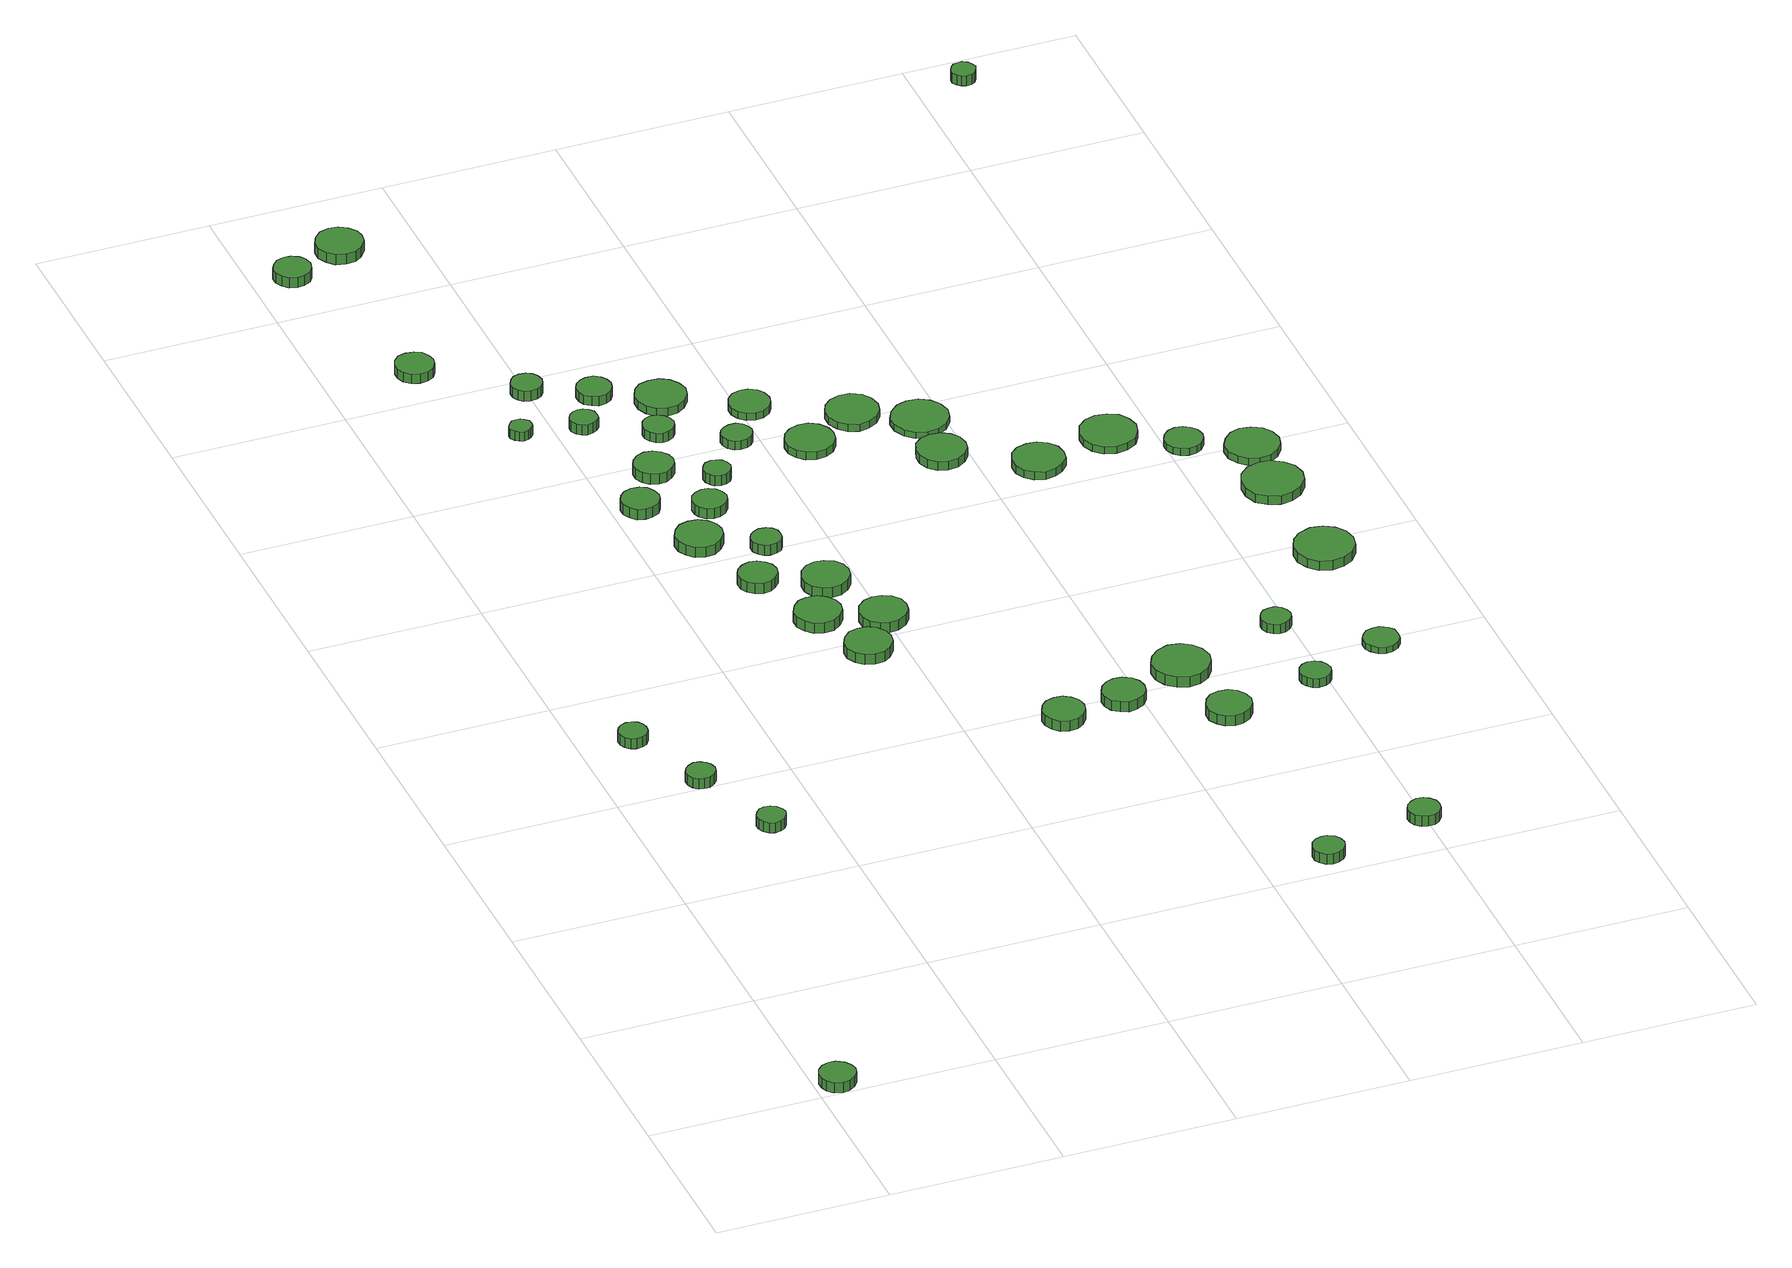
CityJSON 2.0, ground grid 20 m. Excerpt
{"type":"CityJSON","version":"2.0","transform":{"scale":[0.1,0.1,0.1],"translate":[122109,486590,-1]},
"CityObjects":{
"tree1":{"type":"SolitaryVegetationObject","attributes":{"function":"something"},"geometry":[{"type":"MultiSurface","lod":"1","boundaries":[[[0,1,2,3,4,5,6,7,8,9,10,11,12,13,14]],[[15,16,17,18,19,20,21,22,23,24,25,26,27,28,29]],[[0,29,28,1]],[[1,28,27,2]],[[2,27,26,3]],[[3,26,25,4]],[[4,25,24,5]],[[5,24,23,6]],[[6,23,22,7]],[[7,22,21,8]],[[8,21,20,9]],[[9,20,19,10]],[[10,19,18,11]],[[11,18,17,12]],[[12,17,16,13]],[[13,16,15,14]],[[14,15,29,0]]]}]},
"tree2":{"type":"SolitaryVegetationObject","attributes":{"function":"something"},"geometry":[{"type":"MultiSurface","lod":"1","boundaries":[[[30,31,32,33,34,35,36,37,38,39,40,41,42,43,44]],[[45,46,47,48,49,50,51,52,53,54,55,56,57,58,59]],[[30,59,58,31]],[[31,58,57,32]],[[32,57,56,33]],[[33,56,55,34]],[[34,55,54,35]],[[35,54,53,36]],[[36,53,52,37]],[[37,52,51,38]],[[38,51,50,39]],[[39,50,49,40]],[[40,49,48,41]],[[41,48,47,42]],[[42,47,46,43]],[[43,46,45,44]],[[44,45,59,30]]]}]},
"tree3":{"type":"SolitaryVegetationObject","attributes":{"function":"something"},"geometry":[{"type":"MultiSurface","lod":"1","boundaries":[[[60,61,62,63,64,65,66,67,68,69,70,71,72,73,74]],[[75,76,77,78,79,80,81,82,83,84,85,86,87,88,89]],[[60,89,88,61]],[[61,88,87,62]],[[62,87,86,63]],[[63,86,85,64]],[[64,85,84,65]],[[65,84,83,66]],[[66,83,82,67]],[[67,82,81,68]],[[68,81,80,69]],[[69,80,79,70]],[[70,79,78,71]],[[71,78,77,72]],[[72,77,76,73]],[[73,76,75,74]],[[74,75,89,60]]]}]},
"tree4":{"type":"SolitaryVegetationObject","attributes":{"function":"something"},"geometry":[{"type":"MultiSurface","lod":"1","boundaries":[[[90,91,92,93,94,95,96,97,98,99,100,101,102,103,104]],[[105,106,107,108,109,110,111,112,113,114,115,116,117,118,119]],[[90,119,118,91]],[[91,118,117,92]],[[92,117,116,93]],[[93,116,115,94]],[[94,115,114,95]],[[95,114,113,96]],[[96,113,112,97]],[[97,112,111,98]],[[98,111,110,99]],[[99,110,109,100]],[[100,109,108,101]],[[101,108,107,102]],[[102,107,106,103]],[[103,106,105,104]],[[104,105,119,90]]]}]},
"tree5":{"type":"SolitaryVegetationObject","attributes":{"function":"something"},"geometry":[{"type":"MultiSurface","lod":"1","boundaries":[[[120,121,122,123,124,125,126,127,128,129,130,131,132,133,134]],[[135,136,137,138,139,140,141,142,143,144,145,146,147,148,149]],[[120,149,148,121]],[[121,148,147,122]],[[122,147,146,123]],[[123,146,145,124]],[[124,145,144,125]],[[125,144,143,126]],[[126,143,142,127]],[[127,142,141,128]],[[128,141,140,129]],[[129,140,139,130]],[[130,139,138,131]],[[131,138,137,132]],[[132,137,136,133]],[[133,136,135,134]],[[134,135,149,120]]]}]},
"tree6":{"type":"SolitaryVegetationObject","attributes":{"function":"something"},"geometry":[{"type":"MultiSurface","lod":"1","boundaries":[[[150,151,152,153,154,155,156,157,158,159,160,161,162,163,164]],[[165,166,167,168,169,170,171,172,173,174,175,176,177,178,179]],[[150,179,178,151]],[[151,178,177,152]],[[152,177,176,153]],[[153,176,175,154]],[[154,175,174,155]],[[155,174,173,156]],[[156,173,172,157]],[[157,172,171,158]],[[158,171,170,159]],[[159,170,169,160]],[[160,169,168,161]],[[161,168,167,162]],[[162,167,166,163]],[[163,166,165,164]],[[164,165,179,150]]]}]},
"tree7":{"type":"SolitaryVegetationObject","attributes":{"function":"something"},"geometry":[{"type":"MultiSurface","lod":"1","boundaries":[[[180,181,182,183,184,185,186,187,188,189,190,191,192,193,194]],[[195,196,197,198,199,200,201,202,203,204,205,206,207,208,209]],[[180,209,208,181]],[[181,208,207,182]],[[182,207,206,183]],[[183,206,205,184]],[[184,205,204,185]],[[185,204,203,186]],[[186,203,202,187]],[[187,202,201,188]],[[188,201,200,189]],[[189,200,199,190]],[[190,199,198,191]],[[191,198,197,192]],[[192,197,196,193]],[[193,196,195,194]],[[194,195,209,180]]]}]},
"tree8":{"type":"SolitaryVegetationObject","attributes":{"function":"something"},"geometry":[{"type":"MultiSurface","lod":"1","boundaries":[[[210,211,212,213,214,215,216,217,218,219,220,221,222,223,224]],[[225,226,227,228,229,230,231,232,233,234,235,236,237,238,239]],[[210,239,238,211]],[[211,238,237,212]],[[212,237,236,213]],[[213,236,235,214]],[[214,235,234,215]],[[215,234,233,216]],[[216,233,232,217]],[[217,232,231,218]],[[218,231,230,219]],[[219,230,229,220]],[[220,229,228,221]],[[221,228,227,222]],[[222,227,226,223]],[[223,226,225,224]],[[224,225,239,210]]]}]},
"tree9":{"type":"SolitaryVegetationObject","attributes":{"function":"something"},"geometry":[{"type":"MultiSurface","lod":"1","boundaries":[[[240,241,242,243,244,245,246,247,248,249,250,251,252,253,254]],[[255,256,257,258,259,260,261,262,263,264,265,266,267,268,269]],[[240,269,268,241]],[[241,268,267,242]],[[242,267,266,243]],[[243,266,265,244]],[[244,265,264,245]],[[245,264,263,246]],[[246,263,262,247]],[[247,262,261,248]],[[248,261,260,249]],[[249,260,259,250]],[[250,259,258,251]],[[251,258,257,252]],[[252,257,256,253]],[[253,256,255,254]],[[254,255,269,240]]]}]},
"tree10":{"type":"SolitaryVegetationObject","attributes":{"function":"something"},"geometry":[{"type":"MultiSurface","lod":"1","boundaries":[[[270,271,272,273,274,275,276,277,278,279,280,281,282,283,284]],[[285,286,287,288,289,290,291,292,293,294,295,296,297,298,299]],[[270,299,298,271]],[[271,298,297,272]],[[272,297,296,273]],[[273,296,295,274]],[[274,295,294,275]],[[275,294,293,276]],[[276,293,292,277]],[[277,292,291,278]],[[278,291,290,279]],[[279,290,289,280]],[[280,289,288,281]],[[281,288,287,282]],[[282,287,286,283]],[[283,286,285,284]],[[284,285,299,270]]]}]},
"tree11":{"type":"SolitaryVegetationObject","attributes":{"function":"something"},"geometry":[{"type":"MultiSurface","lod":"1","boundaries":[[[300,301,302,303,304,305,306,307,308,309,310,311,312,313,314]],[[315,316,317,318,319,320,321,322,323,324,325,326,327,328,329]],[[300,329,328,301]],[[301,328,327,302]],[[302,327,326,303]],[[303,326,325,304]],[[304,325,324,305]],[[305,324,323,306]],[[306,323,322,307]],[[307,322,321,308]],[[308,321,320,309]],[[309,320,319,310]],[[310,319,318,311]],[[311,318,317,312]],[[312,317,316,313]],[[313,316,315,314]],[[314,315,329,300]]]}]},
"tree12":{"type":"SolitaryVegetationObject","attributes":{"function":"something"},"geometry":[{"type":"MultiSurface","lod":"1","boundaries":[[[330,331,332,333,334,335,336,337,338,339,340,341,342,343,344]],[[345,346,347,348,349,350,351,352,353,354,355,356,357,358,359]],[[330,359,358,331]],[[331,358,357,332]],[[332,357,356,333]],[[333,356,355,334]],[[334,355,354,335]],[[335,354,353,336]],[[336,353,352,337]],[[337,352,351,338]],[[338,351,350,339]],[[339,350,349,340]],[[340,349,348,341]],[[341,348,347,342]],[[342,347,346,343]],[[343,346,345,344]],[[344,345,359,330]]]}]},
"tree13":{"type":"SolitaryVegetationObject","attributes":{"function":"something"},"geometry":[{"type":"MultiSurface","lod":"1","boundaries":[[[360,361,362,363,364,365,366,367,368,369,370,371,372,373,374]],[[375,376,377,378,379,380,381,382,383,384,385,386,387,388,389]],[[360,389,388,361]],[[361,388,387,362]],[[362,387,386,363]],[[363,386,385,364]],[[364,385,384,365]],[[365,384,383,366]],[[366,383,382,367]],[[367,382,381,368]],[[368,381,380,369]],[[369,380,379,370]],[[370,379,378,371]],[[371,378,377,372]],[[372,377,376,373]],[[373,376,375,374]],[[374,375,389,360]]]}]},
"tree14":{"type":"SolitaryVegetationObject","attributes":{"function":"something"},"geometry":[{"type":"MultiSurface","lod":"1","boundaries":[[[390,391,392,393,394,395,396,397,398,399,400,401,402,403,404]],[[405,406,407,408,409,410,411,412,413,414,415,416,417,418,419]],[[390,419,418,391]],[[391,418,417,392]],[[392,417,416,393]],[[393,416,415,394]],[[394,415,414,395]],[[395,414,413,396]],[[396,413,412,397]],[[397,412,411,398]],[[398,411,410,399]],[[399,410,409,400]],[[400,409,408,401]],[[401,408,407,402]],[[402,407,406,403]],[[403,406,405,404]],[[404,405,419,390]]]}]},
"tree15":{"type":"SolitaryVegetationObject","attributes":{"function":"something"},"geometry":[{"type":"MultiSurface","lod":"1","boundaries":[[[420,421,422,423,424,425,426,427,428,429,430,431,432,433,434]],[[435,436,437,438,439,440,441,442,443,444,445,446,447,448,449]],[[420,449,448,421]],[[421,448,447,422]],[[422,447,446,423]],[[423,446,445,424]],[[424,445,444,425]],[[425,444,443,426]],[[426,443,442,427]],[[427,442,441,428]],[[428,441,440,429]],[[429,440,439,430]],[[430,439,438,431]],[[431,438,437,432]],[[432,437,436,433]],[[433,436,435,434]],[[434,435,449,420]]]}]},
"tree16":{"type":"SolitaryVegetationObject","attributes":{"function":"something"},"geometry":[{"type":"MultiSurface","lod":"1","boundaries":[[[450,451,452,453,454,455,456,457,458,459,460,461,462,463,464]],[[465,466,467,468,469,470,471,472,473,474,475,476,477,478,479]],[[450,479,478,451]],[[451,478,477,452]],[[452,477,476,453]],[[453,476,475,454]],[[454,475,474,455]],[[455,474,473,456]],[[456,473,472,457]],[[457,472,471,458]],[[458,471,470,459]],[[459,470,469,460]],[[460,469,468,461]],[[461,468,467,462]],[[462,467,466,463]],[[463,466,465,464]],[[464,465,479,450]]]}]},
"tree17":{"type":"SolitaryVegetationObject","attributes":{"function":"something"},"geometry":[{"type":"MultiSurface","lod":"1","boundaries":[[[480,481,482,483,484,485,486,487,488,489,490,491,492,493,494]],[[495,496,497,498,499,500,501,502,503,504,505,506,507,508,509]],[[480,509,508,481]],[[481,508,507,482]],[[482,507,506,483]],[[483,506,505,484]],[[484,505,504,485]],[[485,504,503,486]],[[486,503,502,487]],[[487,502,501,488]],[[488,501,500,489]],[[489,500,499,490]],[[490,499,498,491]],[[491,498,497,492]],[[492,497,496,493]],[[493,496,495,494]],[[494,495,509,480]]]}]},
"tree18":{"type":"SolitaryVegetationObject","attributes":{"function":"something"},"geometry":[{"type":"MultiSurface","lod":"1","boundaries":[[[510,511,512,513,514,515,516,517,518,519,520,521,522,523,524]],[[525,526,527,528,529,530,531,532,533,534,535,536,537,538,539]],[[510,539,538,511]],[[511,538,537,512]],[[512,537,536,513]],[[513,536,535,514]],[[514,535,534,515]],[[515,534,533,516]],[[516,533,532,517]],[[517,532,531,518]],[[518,531,530,519]],[[519,530,529,520]],[[520,529,528,521]],[[521,528,527,522]],[[522,527,526,523]],[[523,526,525,524]],[[524,525,539,510]]]}]},
"tree19":{"type":"SolitaryVegetationObject","attributes":{"function":"something"},"geometry":[{"type":"MultiSurface","lod":"1","boundaries":[[[540,541,542,543,544,545,546,547,548,549,550,551,552,553,554]],[[555,556,557,558,559,560,561,562,563,564,565,566,567,568,569]],[[540,569,568,541]],[[541,568,567,542]],[[542,567,566,543]],[[543,566,565,544]],[[544,565,564,545]],[[545,564,563,546]],[[546,563,562,547]],[[547,562,561,548]],[[548,561,560,549]],[[549,560,559,550]],[[550,559,558,551]],[[551,558,557,552]],[[552,557,556,553]],[[553,556,555,554]],[[554,555,569,540]]]}]},
"tree20":{"type":"SolitaryVegetationObject","attributes":{"function":"something"},"geometry":[{"type":"MultiSurface","lod":"1","boundaries":[[[570,571,572,573,574,575,576,577,578,579,580,581,582,583,584]],[[585,586,587,588,589,590,591,592,593,594,595,596,597,598,599]],[[570,599,598,571]],[[571,598,597,572]],[[572,597,596,573]],[[573,596,595,574]],[[574,595,594,575]],[[575,594,593,576]],[[576,593,592,577]],[[577,592,591,578]],[[578,591,590,579]],[[579,590,589,580]],[[580,589,588,581]],[[581,588,587,582]],[[582,587,586,583]],[[583,586,585,584]],[[584,585,599,570]]]}]},
"tree21":{"type":"SolitaryVegetationObject","attributes":{"function":"something"},"geometry":[{"type":"MultiSurface","lod":"1","boundaries":[[[600,601,602,603,604,605,606,607,608,609,610,611,612,613,614]],[[615,616,617,618,619,620,621,622,623,624,625,626,627,628,629]],[[600,629,628,601]],[[601,628,627,602]],[[602,627,626,603]],[[603,626,625,604]],[[604,625,624,605]],[[605,624,623,606]],[[606,623,622,607]],[[607,622,621,608]],[[608,621,620,609]],[[609,620,619,610]],[[610,619,618,611]],[[611,618,617,612]],[[612,617,616,613]],[[613,616,615,614]],[[614,615,629,600]]]}]},
"tree22":{"type":"SolitaryVegetationObject","attributes":{"function":"something"},"geometry":[{"type":"MultiSurface","lod":"1","boundaries":[[[630,631,632,633,634,635,636,637,638,639,640,641,642,643,644]],[[645,646,647,648,649,650,651,652,653,654,655,656,657,658,659]],[[630,659,658,631]],[[631,658,657,632]],[[632,657,656,633]],[[633,656,655,634]],[[634,655,654,635]],[[635,654,653,636]],[[636,653,652,637]],[[637,652,651,638]],[[638,651,650,639]],[[639,650,649,640]],[[640,649,648,641]],[[641,648,647,642]],[[642,647,646,643]],[[643,646,645,644]],[[644,645,659,630]]]}]},
"tree23":{"type":"SolitaryVegetationObject","attributes":{"function":"something"},"geometry":[{"type":"MultiSurface","lod":"1","boundaries":[[[660,661,662,663,664,665,666,667,668,669,670,671,672,673,674]],[[675,676,677,678,679,680,681,682,683,684,685,686,687,688,689]],[[660,689,688,661]],[[661,688,687,662]],[[662,687,686,663]],[[663,686,685,664]],[[664,685,684,665]],[[665,684,683,666]],[[666,683,682,667]],[[667,682,681,668]],[[668,681,680,669]],[[669,680,679,670]],[[670,679,678,671]],[[671,678,677,672]],[[672,677,676,673]],[[673,676,675,674]],[[674,675,689,660]]]}]},
"tree24":{"type":"SolitaryVegetationObject","attributes":{"function":"something"},"geometry":[{"type":"MultiSurface","lod":"1","boundaries":[[[690,691,692,693,694,695,696,697,698,699,700,701,702,703,704]],[[705,706,707,708,709,710,711,712,713,714,715,716,717,718,719]],[[690,719,718,691]],[[691,718,717,692]],[[692,717,716,693]],[[693,716,715,694]],[[694,715,714,695]],[[695,714,713,696]],[[696,713,712,697]],[[697,712,711,698]],[[698,711,710,699]],[[699,710,709,700]],[[700,709,708,701]],[[701,708,707,702]],[[702,707,706,703]],[[703,706,705,704]],[[704,705,719,690]]]}]},
"tree25":{"type":"SolitaryVegetationObject","attributes":{"function":"something"},"geometry":[{"type":"MultiSurface","lod":"1","boundaries":[[[720,721,722,723,724,725,726,727,728,729,730,731,732,733,734]],[[735,736,737,738,739,740,741,742,743,744,745,746,747,748,749]],[[720,749,748,721]],[[721,748,747,722]],[[722,747,746,723]],[[723,746,745,724]],[[724,745,744,725]],[[725,744,743,726]],[[726,743,742,727]],[[727,742,741,728]],[[728,741,740,729]],[[729,740,739,730]],[[730,739,738,731]],[[731,738,737,732]],[[732,737,736,733]],[[733,736,735,734]],[[734,735,749,720]]]}]},
"tree26":{"type":"SolitaryVegetationObject","attributes":{"function":"something"},"geometry":[{"type":"MultiSurface","lod":"1","boundaries":[[[750,751,752,753,754,755,756,757,758,759,760,761,762,763,764]],[[765,766,767,768,769,770,771,772,773,774,775,776,777,778,779]],[[750,779,778,751]],[[751,778,777,752]],[[752,777,776,753]],[[753,776,775,754]],[[754,775,774,755]],[[755,774,773,756]],[[756,773,772,757]],[[757,772,771,758]],[[758,771,770,759]],[[759,770,769,760]],[[760,769,768,761]],[[761,768,767,762]],[[762,767,766,763]],[[763,766,765,764]],[[764,765,779,750]]]}]},
"tree27":{"type":"SolitaryVegetationObject","attributes":{"function":"something"},"geometry":[{"type":"MultiSurface","lod":"1","boundaries":[[[780,781,782,783,784,785,786,787,788,789,790,791,792,793,794]],[[795,796,797,798,799,800,801,802,803,804,805,806,807,808,809]],[[780,809,808,781]],[[781,808,807,782]],[[782,807,806,783]],[[783,806,805,784]],[[784,805,804,785]],[[785,804,803,786]],[[786,803,802,787]],[[787,802,801,788]],[[788,801,800,789]],[[789,800,799,790]],[[790,799,798,791]],[[791,798,797,792]],[[792,797,796,793]],[[793,796,795,794]],[[794,795,809,780]]]}]},
"tree28":{"type":"SolitaryVegetationObject","attributes":{"function":"something"},"geometry":[{"type":"MultiSurface","lod":"1","boundaries":[[[810,811,812,813,814,815,816,817,818,819,820,821,822,823,824]],[[825,826,827,828,829,830,831,832,833,834,835,836,837,838,839]],[[810,839,838,811]],[[811,838,837,812]],[[812,837,836,813]],[[813,836,835,814]],[[814,835,834,815]],[[815,834,833,816]],[[816,833,832,817]],[[817,832,831,818]],[[818,831,830,819]],[[819,830,829,820]],[[820,829,828,821]],[[821,828,827,822]],[[822,827,826,823]],[[823,826,825,824]],[[824,825,839,810]]]}]},
"tree29":{"type":"SolitaryVegetationObject","attributes":{"function":"something"},"geometry":[{"type":"MultiSurface","lod":"1","boundaries":[[[840,841,842,843,844,845,846,847,848,849,850,851,852,853,854]],[[855,856,857,858,859,860,861,862,863,864,865,866,867,868,869]],[[840,869,868,841]],[[841,868,867,842]],[[842,867,866,843]],[[843,866,865,844]],[[844,865,864,845]],[[845,864,863,846]],[[846,863,862,847]],[[847,862,861,848]],[[848,861,860,849]],[[849,860,859,850]],[[850,859,858,851]],[[851,858,857,852]],[[852,857,856,853]],[[853,856,855,854]],[[854,855,869,840]]]}]},
"tree30":{"type":"SolitaryVegetationObject","attributes":{"function":"something"},"geometry":[{"type":"MultiSurface","lod":"1","boundaries":[[[870,871,872,873,874,875,876,877,878,879,880,881,882,883,884]],[[885,886,887,888,889,890,891,892,893,894,895,896,897,898,899]],[[870,899,898,871]],[[871,898,897,872]],[[872,897,896,873]],[[873,896,895,874]],[[874,895,894,875]],[[875,894,893,876]],[[876,893,892,877]],[[877,892,891,878]],[[878,891,890,879]],[[879,890,889,880]],[[880,889,888,881]],[[881,888,887,882]],[[882,887,886,883]],[[883,886,885,884]],[[884,885,899,870]]]}]},
"tree31":{"type":"SolitaryVegetationObject","attributes":{"function":"something"},"geometry":[{"type":"MultiSurface","lod":"1","boundaries":[[[900,901,902,903,904,905,906,907,908,909,910,911,912,913,914]],[[915,916,917,918,919,920,921,922,923,924,925,926,927,928,929]],[[900,929,928,901]],[[901,928,927,902]],[[902,927,926,903]],[[903,926,925,904]],[[904,925,924,905]],[[905,924,923,906]],[[906,923,922,907]],[[907,922,921,908]],[[908,921,920,909]],[[909,920,919,910]],[[910,919,918,911]],[[911,918,917,912]],[[912,917,916,913]],[[913,916,915,914]],[[914,915,929,900]]]}]},
"tree32":{"type":"SolitaryVegetationObject","attributes":{"function":"something"},"geometry":[{"type":"MultiSurface","lod":"1","boundaries":[[[930,931,932,933,934,935,936,937,938,939,940,941,942,943,944]],[[945,946,947,948,949,950,951,952,953,954,955,956,957,958,959]],[[930,959,958,931]],[[931,958,957,932]],[[932,957,956,933]],[[933,956,955,934]],[[934,955,954,935]],[[935,954,953,936]],[[936,953,952,937]],[[937,952,951,938]],[[938,951,950,939]],[[939,950,949,940]],[[940,949,948,941]],[[941,948,947,942]],[[942,947,946,943]],[[943,946,945,944]],[[944,945,959,930]]]}]},
"tree33":{"type":"SolitaryVegetationObject","attributes":{"function":"something"},"geometry":[{"type":"MultiSurface","lod":"1","boundaries":[[[960,961,962,963,964,965,966,967,968,969,970,971,972,973,974]],[[975,976,977,978,979,980,981,982,983,984,985,986,987,988,989]],[[960,989,988,961]],[[961,988,987,962]],[[962,987,986,963]],[[963,986,985,964]],[[964,985,984,965]],[[965,984,983,966]],[[966,983,982,967]],[[967,982,981,968]],[[968,981,980,969]],[[969,980,979,970]],[[970,979,978,971]],[[971,978,977,972]],[[972,977,976,973]],[[973,976,975,974]],[[974,975,989,960]]]}]},
"tree34":{"type":"SolitaryVegetationObject","attributes":{"function":"something"},"geometry":[{"type":"MultiSurface","lod":"1","boundaries":[[[990,991,992,993,994,995,996,997,998,999,1000,1001,1002,1003,1004]],[[1005,1006,1007,1008,1009,1010,1011,1012,1013,1014,1015,1016,1017,1018,1019]],[[990,1019,1018,991]],[[991,1018,1017,992]],[[992,1017,1016,993]],[[993,1016,1015,994]],[[994,1015,1014,995]],[[995,1014,1013,996]],[[996,1013,1012,997]],[[997,1012,1011,998]],[[998,1011,1010,999]],[[999,1010,1009,1000]],[[1000,1009,1008,1001]],[[1001,1008,1007,1002]],[[1002,1007,1006,1003]],[[1003,1006,1005,1004]],[[1004,1005,1019,990]]]}]},
"tree35":{"type":"SolitaryVegetationObject","attributes":{"function":"something"},"geometry":[{"type":"MultiSurface","lod":"1","boundaries":[[[1020,1021,1022,1023,1024,1025,1026,1027,1028,1029,1030,1031,1032,1033,1034]],[[1035,1036,1037,1038,1039,1040,1041,1042,1043,1044,1045,1046,1047,1048,1049]],[[1020,1049,1048,1021]],[[1021,1048,1047,1022]],[[1022,1047,1046,1023]],[[1023,1046,1045,1024]],[[1024,1045,1044,1025]],[[1025,1044,1043,1026]],[[1026,1043,1042,1027]],[[1027,1042,1041,1028]],[[1028,1041,1040,1029]],[[1029,1040,1039,1030]],[[1030,1039,1038,1031]],[[1031,1038,1037,1032]],[[1032,1037,1036,1033]],[[1033,1036,1035,1034]],[[1034,1035,1049,1020]]]}]},
"tree36":{"type":"SolitaryVegetationObject","attributes":{"function":"something"},"geometry":[{"type":"MultiSurface","lod":"1","boundaries":[[[1050,1051,1052,1053,1054,1055,1056,1057,1058,1059,1060,1061,1062,1063,1064]],[[1065,1066,1067,1068,1069,1070,1071,1072,1073,1074,1075,1076,1077,1078,1079]],[[1050,1079,1078,1051]],[[1051,1078,1077,1052]],[[1052,1077,1076,1053]],[[1053,1076,1075,1054]],[[1054,1075,1074,1055]],[[1055,1074,1073,1056]],[[1056,1073,1072,1057]],[[1057,1072,1071,1058]],[[1058,1071,1070,1059]],[[1059,1070,1069,1060]],[[1060,1069,1068,1061]],[[1061,1068,1067,1062]],[[1062,1067,1066,1063]],[[1063,1066,1065,1064]],[[1064,1065,1079,1050]]]}]},
"tree37":{"type":"SolitaryVegetationObject","attributes":{"function":"something"},"geometry":[{"type":"MultiSurface","lod":"1","boundaries":[[[1080,1081,1082,1083,1084,1085,1086,1087,1088,1089,1090,1091,1092,1093,1094]],[[1095,1096,1097,1098,1099,1100,1101,1102,1103,1104,1105,1106,1107,1108,1109]],[[1080,1109,1108,1081]],[[1081,1108,1107,1082]],[[1082,1107,1106,1083]],[[1083,1106,1105,1084]],[[1084,1105,1104,1085]],[[1085,1104,1103,1086]],[[1086,1103,1102,1087]],[[1087,1102,1101,1088]],[[1088,1101,1100,1089]],[[1089,1100,1099,1090]],[[1090,1099,1098,1091]],[[1091,1098,1097,1092]],[[1092,1097,1096,1093]],[[1093,1096,1095,1094]],[[1094,1095,1109,1080]]]}]},
"tree38":{"type":"SolitaryVegetationObject","attributes":{"function":"something"},"geometry":[{"type":"MultiSurface","lod":"1","boundaries":[[[1110,1111,1112,1113,1114,1115,1116,1117,1118,1119,1120,1121,1122,1123,1124]],[[1125,1126,1127,1128,1129,1130,1131,1132,1133,1134,1135,1136,1137,1138,1139]],[[1110,1139,1138,1111]],[[1111,1138,1137,1112]],[[1112,1137,1136,1113]],[[1113,1136,1135,1114]],[[1114,1135,1134,1115]],[[1115,1134,1133,1116]],[[1116,1133,1132,1117]],[[1117,1132,1131,1118]],[[1118,1131,1130,1119]],[[1119,1130,1129,1120]],[[1120,1129,1128,1121]],[[1121,1128,1127,1122]],[[1122,1127,1126,1123]],[[1123,1126,1125,1124]],[[1124,1125,1139,1110]]]}]},
"tree39":{"type":"SolitaryVegetationObject","attributes":{"function":"something"},"geometry":[{"type":"MultiSurface","lod":"1","boundaries":[[[1140,1141,1142,1143,1144,1145,1146,1147,1148,1149,1150,1151,1152,1153,1154]],[[1155,1156,1157,1158,1159,1160,1161,1162,1163,1164,1165,1166,1167,1168,1169]],[[1140,1169,1168,1141]],[[1141,1168,1167,1142]],[[1142,1167,1166,1143]],[[1143,1166,1165,1144]],[[1144,1165,1164,1145]],[[1145,1164,1163,1146]],[[1146,1163,1162,1147]],[[1147,1162,1161,1148]],[[1148,1161,1160,1149]],[[1149,1160,1159,1150]],[[1150,1159,1158,1151]],[[1151,1158,1157,1152]],[[1152,1157,1156,1153]],[[1153,1156,1155,1154]],[[1154,1155,1169,1140]]]}]},
"tree40":{"type":"SolitaryVegetationObject","attributes":{"function":"something"},"geometry":[{"type":"MultiSurface","lod":"1","boundaries":[[[1170,1171,1172,1173,1174,1175,1176,1177,1178,1179,1180,1181,1182,1183,1184]],[[1185,1186,1187,1188,1189,1190,1191,1192,1193,1194,1195,1196,1197,1198,1199]],[[1170,1199,1198,1171]],[[1171,1198,1197,1172]],[[1172,1197,1196,1173]],[[1173,1196,1195,1174]],[[1174,1195,1194,1175]],[[1175,1194,1193,1176]],[[1176,1193,1192,1177]],[[1177,1192,1191,1178]],[[1178,1191,1190,1179]],[[1179,1190,1189,1180]],[[1180,1189,1188,1181]],[[1181,1188,1187,1182]],[[1182,1187,1186,1183]],[[1183,1186,1185,1184]],[[1184,1185,1199,1170]]]}]},
"tree41":{"type":"SolitaryVegetationObject","attributes":{"function":"something"},"geometry":[{"type":"MultiSurface","lod":"1","boundaries":[[[1200,1201,1202,1203,1204,1205,1206,1207,1208,1209,1210,1211,1212,1213,1214]],[[1215,1216,1217,1218,1219,1220,1221,1222,1223,1224,1225,1226,1227,1228,1229]],[[1200,1229,1228,1201]],[[1201,1228,1227,1202]],[[1202,1227,1226,1203]],[[1203,1226,1225,1204]],[[1204,1225,1224,1205]],[[1205,1224,1223,1206]],[[1206,1223,1222,1207]],[[1207,1222,1221,1208]],[[1208,1221,1220,1209]],[[1209,1220,1219,1210]],[[1210,1219,1218,1211]],[[1211,1218,1217,1212]],[[1212,1217,1216,1213]],[[1213,1216,1215,1214]],[[1214,1215,1229,1200]]]}]},
"tree42":{"type":"SolitaryVegetationObject","attributes":{"function":"something"},"geometry":[{"type":"MultiSurface","lod":"1","boundaries":[[[1230,1231,1232,1233,1234,1235,1236,1237,1238,1239,1240,1241,1242,1243,1244]],[[1245,1246,1247,1248,1249,1250,1251,1252,1253,1254,1255,1256,1257,1258,1259]],[[1230,1259,1258,1231]],[[1231,1258,1257,1232]],[[1232,1257,1256,1233]],[[1233,1256,1255,1234]],[[1234,1255,1254,1235]],[[1235,1254,1253,1236]],[[1236,1253,1252,1237]],[[1237,1252,1251,1238]],[[1238,1251,1250,1239]],[[1239,1250,1249,1240]],[[1240,1249,1248,1241]],[[1241,1248,1247,1242]],[[1242,1247,1246,1243]],[[1243,1246,1245,1244]],[[1244,1245,1259,1230]]]}]},
"tree43":{"type":"SolitaryVegetationObject","attributes":{"function":"something"},"geometry":[{"type":"MultiSurface","lod":"1","boundaries":[[[1260,1261,1262,1263,1264,1265,1266,1267,1268,1269,1270,1271,1272,1273,1274]],[[1275,1276,1277,1278,1279,1280,1281,1282,1283,1284,1285,1286,1287,1288,1289]],[[1260,1289,1288,1261]],[[1261,1288,1287,1262]],[[1262,1287,1286,1263]],[[1263,1286,1285,1264]],[[1264,1285,1284,1265]],[[1265,1284,1283,1266]],[[1266,1283,1282,1267]],[[1267,1282,1281,1268]],[[1268,1281,1280,1269]],[[1269,1280,1279,1270]],[[1270,1279,1278,1271]],[[1271,1278,1277,1272]],[[1272,1277,1276,1273]],[[1273,1276,1275,1274]],[[1274,1275,1289,1260]]]}]},
"tree44":{"type":"SolitaryVegetationObject","attributes":{"function":"something"},"geometry":[{"type":"MultiSurface","lod":"1","boundaries":[[[1290,1291,1292,1293,1294,1295,1296,1297,1298,1299,1300,1301,1302,1303,1304]],[[1305,1306,1307,1308,1309,1310,1311,1312,1313,1314,1315,1316,1317,1318,1319]],[[1290,1319,1318,1291]],[[1291,1318,1317,1292]],[[1292,1317,1316,1293]],[[1293,1316,1315,1294]],[[1294,1315,1314,1295]],[[1295,1314,1313,1296]],[[1296,1313,1312,1297]],[[1297,1312,1311,1298]],[[1298,1311,1310,1299]],[[1299,1310,1309,1300]],[[1300,1309,1308,1301]],[[1301,1308,1307,1302]],[[1302,1307,1306,1303]],[[1303,1306,1305,1304]],[[1304,1305,1319,1290]]]}]},
"tree45":{"type":"SolitaryVegetationObject","attributes":{"function":"something"},"geometry":[{"type":"MultiSurface","lod":"1","boundaries":[[[1320,1321,1322,1323,1324,1325,1326,1327,1328,1329,1330,1331,1332,1333,1334]],[[1335,1336,1337,1338,1339,1340,1341,1342,1343,1344,1345,1346,1347,1348,1349]],[[1320,1349,1348,1321]],[[1321,1348,1347,1322]],[[1322,1347,1346,1323]],[[1323,1346,1345,1324]],[[1324,1345,1344,1325]],[[1325,1344,1343,1326]],[[1326,1343,1342,1327]],[[1327,1342,1341,1328]],[[1328,1341,1340,1329]],[[1329,1340,1339,1330]],[[1330,1339,1338,1331]],[[1331,1338,1337,1332]],[[1332,1337,1336,1333]],[[1333,1336,1335,1334]],[[1334,1335,1349,1320]]]}]},
"tree46":{"type":"SolitaryVegetationObject","attributes":{"function":"something"},"geometry":[{"type":"MultiSurface","lod":"1","boundaries":[[[1350,1351,1352,1353,1354,1355,1356,1357,1358,1359,1360,1361,1362,1363,1364]],[[1365,1366,1367,1368,1369,1370,1371,1372,1373,1374,1375,1376,1377,1378,1379]],[[1350,1379,1378,1351]],[[1351,1378,1377,1352]],[[1352,1377,1376,1353]],[[1353,1376,1375,1354]],[[1354,1375,1374,1355]],[[1355,1374,1373,1356]],[[1356,1373,1372,1357]],[[1357,1372,1371,1358]],[[1358,1371,1370,1359]],[[1359,1370,1369,1360]],[[1360,1369,1368,1361]],[[1361,1368,1367,1362]],[[1362,1367,1366,1363]],[[1363,1366,1365,1364]],[[1364,1365,1379,1350]]]}]}
},
"vertices":[
[48,22,18],[46,30,18],[41,37,18],[33,42,18],[25,43,18],[16,40,18],[10,34,18],[7,26,18],[7,18,18],[10,10,18],[16,4,18],[25,1,18],[33,2,18],[41,7,18],[46,14,18],[46,14,5],[41,7,5],[33,2,5],[25,1,5],[16,4,5],[10,10,5],[7,18,5],[7,26,5],[10,34,5],[16,40,5],[25,43,5],[33,42,5],[41,37,5],[46,30,5],[48,22,5],
[74,703,26],[73,709,26],[69,715,26],[63,718,26],[56,719,26],[50,717,26],[45,712,26],[42,706,26],[42,699,26],[45,693,26],[50,688,26],[56,686,26],[63,687,26],[69,690,26],[73,696,26],[73,696,13],[69,690,13],[63,687,13],[56,686,13],[50,688,13],[45,693,13],[42,699,13],[42,706,13],[45,712,13],[50,717,13],[56,719,13],[63,718,13],[69,715,13],[73,709,13],[74,703,13],
[113,600,29],[111,607,29],[107,612,29],[101,616,29],[94,617,29],[88,614,29],[83,610,29],[80,604,29],[80,597,29],[83,590,29],[88,586,29],[94,584,29],[101,584,29],[107,588,29],[111,593,29],[111,593,16],[107,588,16],[101,584,16],[94,584,16],[88,586,16],[83,590,16],[80,597,16],[80,604,16],[83,610,16],[88,614,16],[94,617,16],[101,616,16],[107,612,16],[111,607,16],[113,600,16],
[151,490,32],[149,496,32],[145,502,32],[139,505,32],[132,506,32],[126,504,32],[121,499,32],[118,493,32],[118,486,32],[121,480,32],[126,475,32],[132,473,32],[139,474,32],[145,477,32],[149,483,32],[149,483,19],[145,477,19],[139,474,19],[132,473,19],[126,475,19],[121,480,19],[118,486,19],[118,493,19],[121,499,19],[126,504,19],[132,506,19],[139,505,19],[145,502,19],[149,496,19],[151,490,19],
[119,1444,27],[117,1452,27],[112,1460,27],[104,1464,27],[95,1465,27],[86,1463,27],[79,1456,27],[76,1448,27],[76,1439,27],[79,1431,27],[86,1425,27],[95,1422,27],[104,1423,27],[112,1427,27],[117,1435,27],[117,1435,15],[112,1427,15],[104,1423,15],[95,1422,15],[86,1425,15],[79,1431,15],[76,1439,15],[76,1448,15],[79,1456,15],[86,1463,15],[95,1465,15],[104,1464,15],[112,1460,15],[117,1452,15],[119,1444,15],
[63,1662,28],[61,1671,28],[56,1678,28],[48,1682,28],[40,1683,28],[31,1680,28],[25,1674,28],[21,1666,28],[21,1658,28],[25,1650,28],[31,1644,28],[40,1641,28],[48,1642,28],[56,1646,28],[61,1653,28],[61,1653,15],[56,1646,15],[48,1642,15],[40,1641,15],[31,1644,15],[25,1650,15],[21,1658,15],[21,1666,15],[25,1674,15],[31,1680,15],[40,1683,15],[48,1682,15],[56,1678,15],[61,1671,15],[63,1662,15],
[173,1292,26],[172,1297,26],[168,1301,26],[164,1304,26],[159,1304,26],[154,1303,26],[150,1299,26],[147,1294,26],[147,1289,26],[150,1284,26],[154,1281,26],[159,1279,26],[164,1280,26],[168,1282,26],[172,1287,26],[172,1287,14],[168,1282,14],[164,1280,14],[159,1279,14],[154,1281,14],[150,1284,14],[147,1289,14],[147,1294,14],[150,1299,14],[154,1303,14],[159,1304,14],[164,1304,14],[168,1301,14],[172,1297,14],[173,1292,14],
[250,1114,26],[248,1123,26],[243,1131,26],[235,1135,26],[226,1136,26],[217,1133,26],[211,1127,26],[207,1119,26],[207,1110,26],[211,1102,26],[217,1095,26],[226,1093,26],[235,1094,26],[243,1098,26],[248,1106,26],[248,1106,13],[243,1098,13],[235,1094,13],[226,1093,13],[217,1095,13],[211,1102,13],[207,1110,13],[207,1119,13],[211,1127,13],[217,1133,13],[226,1136,13],[235,1135,13],[243,1131,13],[248,1123,13],[250,1114,13],
[289,1029,26],[287,1039,26],[280,1048,26],[271,1054,26],[260,1055,26],[249,1052,26],[241,1044,26],[236,1034,26],[236,1023,26],[241,1013,26],[249,1005,26],[260,1002,26],[271,1003,26],[280,1009,26],[287,1018,26],[287,1018,13],[280,1009,13],[271,1003,13],[260,1002,13],[249,1005,13],[241,1013,13],[236,1023,13],[236,1034,13],[241,1044,13],[249,1052,13],[260,1055,13],[271,1054,13],[280,1048,13],[287,1039,13],[289,1029,13],
[316,936,26],[314,945,26],[308,952,26],[301,957,26],[292,958,26],[283,955,26],[276,949,26],[272,941,26],[272,931,26],[276,923,26],[283,917,26],[292,914,26],[301,915,26],[308,920,26],[314,927,26],[314,927,13],[308,920,13],[301,915,13],[292,914,13],[283,917,13],[276,923,13],[272,931,13],[272,941,13],[276,949,13],[283,955,13],[292,958,13],[301,957,13],[308,952,13],[314,945,13],[316,936,13],
[354,845,27],[352,855,27],[345,864,27],[336,870,27],[324,871,27],[314,868,27],[306,860,27],[301,850,27],[301,839,27],[306,829,27],[314,821,27],[324,818,27],[336,819,27],[345,825,27],[352,834,27],[352,834,14],[345,825,14],[336,819,14],[324,818,14],[314,821,14],[306,829,14],[301,839,14],[301,850,14],[306,860,14],[314,868,14],[324,871,14],[336,870,14],[345,864,14],[352,855,14],[354,845,14],
[382,768,28],[380,778,28],[373,788,28],[364,793,28],[353,794,28],[342,791,28],[334,783,28],[329,773,28],[329,762,28],[334,752,28],[342,744,28],[353,741,28],[364,742,28],[373,748,28],[380,757,28],[380,757,15],[373,748,15],[364,742,15],[353,741,15],[342,744,15],[334,752,15],[329,762,15],[329,773,15],[334,783,15],[342,791,15],[353,794,15],[364,793,15],[373,788,15],[380,778,15],[382,768,15],
[215,1369,24],[213,1377,24],[209,1383,24],[203,1386,24],[195,1387,24],[188,1385,24],[183,1380,24],[180,1373,24],[180,1366,24],[183,1359,24],[188,1354,24],[195,1352,24],[203,1353,24],[209,1356,24],[213,1362,24],[213,1362,11],[209,1356,11],[203,1353,11],[195,1352,11],[188,1354,11],[183,1359,11],[180,1366,11],[180,1373,11],[183,1380,11],[188,1385,11],[195,1387,11],[203,1386,11],[209,1383,11],[213,1377,11],[215,1369,11],
[245,1284,25],[244,1290,25],[240,1295,25],[234,1298,25],[228,1299,25],[222,1297,25],[217,1293,25],[214,1287,25],[214,1280,25],[217,1274,25],[222,1270,25],[228,1268,25],[234,1269,25],[240,1272,25],[244,1277,25],[244,1277,12],[240,1272,12],[234,1269,12],[228,1268,12],[222,1270,12],[217,1274,12],[214,1280,12],[214,1287,12],[217,1293,12],[222,1297,12],[228,1299,12],[234,1298,12],[240,1295,12],[244,1290,12],[245,1284,12],
[134,1691,28],[132,1701,28],[125,1710,28],[116,1716,28],[105,1717,28],[94,1714,28],[86,1706,28],[81,1696,28],[81,1685,28],[86,1675,28],[94,1667,28],[105,1664,28],[116,1665,28],[125,1671,28],[132,1680,28],[132,1680,15],[125,1671,15],[116,1665,15],[105,1664,15],[94,1667,15],[86,1675,15],[81,1685,15],[81,1696,15],[86,1706,15],[94,1714,15],[105,1717,15],[116,1716,15],[125,1710,15],[132,1701,15],[134,1691,15],
[290,1174,25],[288,1183,25],[282,1191,25],[274,1196,25],[265,1197,25],[256,1194,25],[249,1187,25],[245,1179,25],[245,1170,25],[249,1161,25],[256,1155,25],[265,1152,25],[274,1153,25],[282,1158,25],[288,1165,25],[288,1165,12],[282,1158,12],[274,1153,12],[265,1152,12],[256,1155,12],[249,1161,12],[245,1170,12],[245,1179,12],[249,1187,12],[256,1194,12],[265,1197,12],[274,1196,12],[282,1191,12],[288,1183,12],[290,1174,12],
[318,1088,25],[316,1096,25],[311,1103,25],[304,1107,25],[296,1108,25],[288,1105,25],[282,1100,25],[279,1092,25],[279,1084,25],[282,1077,25],[288,1071,25],[296,1069,25],[304,1070,25],[311,1074,25],[316,1080,25],[316,1080,12],[311,1074,12],[304,1070,12],[296,1069,12],[288,1071,12],[282,1077,12],[279,1084,12],[279,1092,12],[282,1100,12],[288,1105,12],[296,1108,12],[304,1107,12],[311,1103,12],[316,1096,12],[318,1088,12],
[345,998,25],[344,1005,25],[340,1011,25],[334,1014,25],[326,1015,25],[320,1013,25],[314,1008,25],[311,1002,25],[311,994,25],[314,988,25],[320,983,25],[326,981,25],[334,982,25],[340,985,25],[344,991,25],[344,991,12],[340,985,12],[334,982,12],[326,981,12],[320,983,12],[314,988,12],[311,994,12],[311,1002,12],[314,1008,12],[320,1013,12],[326,1015,12],[334,1014,12],[340,1011,12],[344,1005,12],[345,998,12],
[388,908,25],[386,919,25],[379,928,25],[369,933,25],[358,934,25],[348,931,25],[339,923,25],[335,913,25],[335,902,25],[339,892,25],[348,884,25],[358,881,25],[369,882,25],[379,888,25],[386,897,25],[386,897,12],[379,888,12],[369,882,12],[358,881,12],[348,884,12],[339,892,12],[335,902,12],[335,913,12],[339,923,12],[348,931,12],[358,934,12],[369,933,12],[379,928,12],[386,919,12],[388,908,12],
[420,820,27],[418,831,27],[411,840,27],[401,845,27],[390,846,27],[380,843,27],[371,835,27],[367,825,27],[367,814,27],[371,804,27],[380,796,27],[390,793,27],[401,794,27],[411,800,27],[418,809,27],[418,809,14],[411,800,14],[401,794,14],[390,793,14],[380,796,14],[371,804,14],[367,814,14],[367,825,14],[371,835,14],[380,843,14],[390,846,14],[401,845,14],[411,840,14],[418,831,14],[420,820,14],
[282,1337,23],[280,1345,23],[276,1351,23],[269,1356,23],[260,1356,23],[253,1354,23],[246,1348,23],[243,1341,23],[243,1333,23],[246,1325,23],[253,1320,23],[260,1317,23],[269,1318,23],[276,1322,23],[280,1329,23],[280,1329,11],[276,1322,11],[269,1318,11],[260,1317,11],[253,1320,11],[246,1325,11],[243,1333,11],[243,1341,11],[246,1348,11],[253,1354,11],[260,1356,11],[269,1356,11],[276,1351,11],[280,1345,11],[282,1337,11],
[343,1140,25],[341,1147,25],[338,1152,25],[332,1155,25],[326,1156,25],[319,1154,25],[315,1150,25],[312,1144,25],[312,1137,25],[315,1131,25],[319,1127,25],[326,1125,25],[332,1126,25],[338,1129,25],[341,1134,25],[341,1134,12],[338,1129,12],[332,1126,12],[326,1125,12],[319,1127,12],[315,1131,12],[312,1137,12],[312,1144,12],[315,1150,12],[319,1154,12],[326,1156,12],[332,1155,12],[338,1152,12],[341,1147,12],[343,1140,12],
[525,565,31],[523,575,31],[517,583,31],[509,588,31],[499,589,31],[489,586,31],[482,579,31],[478,570,31],[478,560,31],[482,551,31],[489,544,31],[499,541,31],[509,542,31],[517,547,31],[523,555,31],[523,555,18],[517,547,18],[509,542,18],[499,541,18],[489,544,18],[482,551,18],[478,560,18],[478,570,18],[482,579,18],[489,586,18],[499,589,18],[509,588,18],[517,583,18],[523,575,18],[525,565,18],
[318,1244,23],[316,1251,23],[312,1257,23],[305,1261,23],[298,1262,23],[291,1260,23],[286,1255,23],[283,1248,23],[283,1240,23],[286,1234,23],[291,1229,23],[298,1226,23],[305,1227,23],[312,1231,23],[316,1237,23],[316,1237,11],[312,1231,11],[305,1227,11],[298,1226,11],[291,1229,11],[286,1234,11],[283,1240,11],[283,1248,11],[286,1255,11],[291,1260,11],[298,1262,11],[305,1261,11],[312,1257,11],[316,1251,11],[318,1244,11],
[354,1301,21],[351,1312,21],[344,1322,21],[334,1328,21],[322,1329,21],[310,1326,21],[302,1318,21],[297,1307,21],[297,1295,21],[302,1284,21],[310,1276,21],[322,1272,21],[334,1273,21],[344,1279,21],[351,1289,21],[351,1289,11],[344,1279,11],[334,1273,11],[322,1272,11],[310,1276,11],[302,1284,11],[297,1295,11],[297,1307,11],[302,1318,11],[310,1326,11],[322,1329,11],[334,1328,11],[344,1322,11],[351,1312,11],[354,1301,11],
[391,1200,22],[389,1207,22],[385,1213,22],[379,1217,22],[371,1217,22],[365,1215,22],[359,1210,22],[356,1204,22],[356,1197,22],[359,1190,22],[365,1185,22],[371,1183,22],[379,1184,22],[385,1187,22],[389,1193,22],[389,1193,11],[385,1187,11],[379,1184,11],[371,1183,11],[365,1185,11],[359,1190,11],[356,1197,11],[356,1204,11],[359,1210,11],[365,1215,11],[371,1217,11],[379,1217,11],[385,1213,11],[389,1207,11],[391,1200,11],
[690,220,29],[688,228,29],[684,234,29],[677,238,29],[670,238,29],[663,236,29],[657,231,29],[654,224,29],[654,216,29],[657,210,29],[663,204,29],[670,202,29],[677,203,29],[684,207,29],[688,213,29],[688,213,16],[684,207,16],[677,203,16],[670,202,16],[663,204,16],[657,210,16],[654,216,16],[654,224,16],[657,231,16],[663,236,16],[670,238,16],[677,238,16],[684,234,16],[688,228,16],[690,220,16],
[601,581,27],[599,591,27],[593,599,27],[584,604,27],[574,605,27],[565,602,27],[557,595,27],[553,586,27],[553,576,27],[557,567,27],[565,561,27],[574,557,27],[584,559,27],[593,564,27],[599,572,27],[599,572,14],[593,564,14],[584,559,14],[574,557,14],[565,561,14],[557,567,14],[553,576,14],[553,586,14],[557,595,14],[565,602,14],[574,605,14],[584,604,14],[593,599,14],[599,591,14],[601,581,14],
[432,1253,20],[430,1263,20],[425,1271,20],[416,1276,20],[407,1277,20],[397,1274,20],[390,1267,20],[386,1258,20],[386,1249,20],[390,1240,20],[397,1233,20],[407,1230,20],[416,1231,20],[425,1236,20],[430,1244,20],[430,1244,11],[425,1236,11],[416,1231,11],[407,1230,11],[397,1233,11],[390,1240,11],[386,1249,11],[386,1258,11],[390,1267,11],[397,1274,11],[407,1277,11],[416,1276,11],[425,1271,11],[430,1263,11],[432,1253,11],
[471,1163,21],[469,1174,21],[462,1184,21],[452,1190,21],[440,1191,21],[429,1187,21],[421,1180,21],[416,1169,21],[416,1157,21],[421,1147,21],[429,1139,21],[440,1135,21],[452,1137,21],[462,1142,21],[469,1152,21],[469,1152,11],[462,1142,11],[452,1137,11],[440,1135,11],[429,1139,11],[421,1147,11],[416,1157,11],[416,1169,11],[421,1180,11],[429,1187,11],[440,1191,11],[452,1190,11],[462,1184,11],[469,1174,11],[471,1163,11],
[701,522,23],[698,532,23],[692,541,23],[683,546,23],[673,547,23],[662,544,23],[655,537,23],[650,527,23],[650,516,23],[655,507,23],[662,500,23],[673,496,23],[683,498,23],[692,503,23],[698,511,23],[698,511,10],[692,503,10],[683,498,10],[673,496,10],[662,500,10],[655,507,10],[650,516,10],[650,527,10],[655,537,10],[662,544,10],[673,547,10],[683,546,10],[692,541,10],[698,532,10],[701,522,10],
[688,612,26],[685,625,26],[677,636,26],[666,643,26],[652,645,26],[639,640,26],[629,631,26],[623,619,26],[623,605,26],[629,593,26],[639,584,26],[652,579,26],[666,581,26],[677,588,26],[685,599,26],[685,599,13],[677,588,13],[666,581,13],[652,579,13],[639,584,13],[629,593,13],[623,605,13],[623,619,13],[629,631,13],[639,640,13],[652,645,13],[666,643,13],[677,636,13],[685,625,13],[688,612,13],
[536,1199,20],[533,1212,20],[526,1222,20],[515,1228,20],[503,1229,20],[491,1225,20],[482,1217,20],[477,1206,20],[477,1193,20],[482,1182,20],[491,1173,20],[503,1169,20],[515,1171,20],[526,1177,20],[533,1187,20],[533,1187,11],[526,1177,11],[515,1171,11],[503,1169,11],[491,1173,11],[482,1182,11],[477,1193,11],[477,1206,11],[482,1217,11],[491,1225,11],[503,1229,11],[515,1228,11],[526,1222,11],[533,1212,11],[536,1199,11],
[816,262,21],[815,269,21],[810,275,21],[804,279,21],[796,280,21],[789,277,21],[783,272,21],[780,265,21],[780,258,21],[783,251,21],[789,246,21],[796,244,21],[804,244,21],[810,248,21],[815,254,21],[815,254,8],[810,248,8],[804,244,8],[796,244,8],[789,246,8],[783,251,8],[780,258,8],[780,265,8],[783,272,8],[789,277,8],[796,280,8],[804,279,8],[810,275,8],[815,269,8],[816,262,8],
[596,1094,21],[594,1106,21],[587,1115,21],[577,1121,21],[565,1122,21],[554,1119,21],[545,1111,21],[541,1100,21],[541,1089,21],[545,1078,21],[554,1070,21],[565,1066,21],[577,1068,21],[587,1074,21],[594,1083,21],[594,1083,10],[587,1074,10],[577,1068,10],[565,1066,10],[554,1070,10],[545,1078,10],[541,1089,10],[541,1100,10],[545,1111,10],[554,1119,10],[565,1122,10],[577,1121,10],[587,1115,10],[594,1106,10],[596,1094,10],
[602,1162,19],[599,1175,19],[591,1186,19],[580,1193,19],[566,1194,19],[554,1190,19],[544,1181,19],[538,1169,19],[538,1156,19],[544,1143,19],[554,1134,19],[566,1130,19],[580,1132,19],[591,1138,19],[599,1149,19],[599,1149,11],[591,1138,11],[580,1132,11],[566,1130,11],[554,1134,11],[544,1143,11],[538,1156,11],[538,1169,11],[544,1181,11],[554,1190,11],[566,1194,11],[580,1193,11],[591,1186,11],[599,1175,11],[602,1162,11],
[805,553,18],[803,560,18],[799,566,18],[793,570,18],[785,571,18],[778,569,18],[773,564,18],[770,557,18],[770,550,18],[773,543,18],[778,538,18],[785,536,18],[793,537,18],[799,540,18],[803,546,18],[803,546,7],[799,540,7],[793,537,7],[785,536,7],[778,538,7],[773,543,7],[770,550,7],[770,557,7],[773,564,7],[778,569,7],[785,571,7],[793,570,7],[799,566,7],[803,560,7],[805,553,7],
[688,1040,20],[686,1052,20],[678,1062,20],[668,1068,20],[656,1069,20],[644,1066,20],[635,1058,20],[630,1046,20],[630,1034,20],[635,1023,20],[644,1015,20],[656,1011,20],[668,1013,20],[678,1019,20],[686,1028,20],[686,1028,10],[678,1019,10],[668,1013,10],[656,1011,10],[644,1015,10],[635,1023,10],[630,1034,10],[630,1046,10],[635,1058,10],[644,1066,10],[656,1069,10],[668,1068,10],[678,1062,10],[686,1052,10],[688,1040,10],
[802,663,20],[800,670,20],[796,676,20],[790,680,20],[783,680,20],[776,678,20],[771,673,20],[768,667,20],[768,660,20],[771,653,20],[776,649,20],[783,646,20],[790,647,20],[796,651,20],[800,656,20],[800,656,8],[796,651,8],[790,647,8],[783,646,8],[776,649,8],[771,653,8],[768,660,8],[768,667,8],[771,673,8],[776,678,8],[783,680,8],[790,680,8],[796,676,8],[800,670,8],[802,663,8],
[897,589,16],[896,598,16],[891,604,16],[883,609,16],[875,609,16],[867,607,16],[861,601,16],[857,594,16],[857,585,16],[861,578,16],[867,572,16],[875,569,16],[883,570,16],[891,574,16],[896,581,16],[896,581,8],[891,574,8],[883,570,8],[875,569,8],[867,572,8],[861,578,8],[857,585,8],[857,594,8],[861,601,8],[867,607,8],[875,609,8],[883,609,8],[891,604,8],[896,598,8],[897,589,8],
[780,1062,19],[777,1075,19],[770,1086,19],[758,1092,19],[745,1094,19],[732,1090,19],[722,1081,19],[717,1069,19],[717,1055,19],[722,1043,19],[732,1034,19],[745,1030,19],[758,1032,19],[770,1038,19],[777,1049,19],[777,1049,10],[770,1038,10],[758,1032,10],[745,1030,10],[732,1034,10],[722,1043,10],[717,1055,10],[717,1069,10],[722,1081,10],[732,1090,10],[745,1094,10],[758,1092,10],[770,1086,10],[777,1075,10],[780,1062,10],
[917,772,21],[914,786,21],[906,797,21],[894,804,21],[880,806,21],[866,801,21],[856,792,21],[850,779,21],[850,765,21],[856,752,21],[866,742,21],[880,738,21],[894,740,21],[906,747,21],[914,758,21],[914,758,9],[906,747,9],[894,740,9],[880,738,9],[866,742,9],[856,752,9],[850,765,9],[850,779,9],[856,792,9],[866,801,9],[880,806,9],[894,804,9],[906,797,9],[914,786,9],[917,772,9],
[840,1019,19],[838,1028,19],[832,1035,19],[825,1040,19],[816,1041,19],[807,1038,19],[801,1032,19],[797,1024,19],[797,1015,19],[801,1007,19],[807,1001,19],[816,998,19],[825,999,19],[832,1003,19],[838,1011,19],[838,1011,10],[832,1003,10],[825,999,10],[816,998,10],[807,1001,10],[801,1007,10],[797,1015,10],[797,1024,10],[801,1032,10],[807,1038,10],[816,1041,10],[825,1040,10],[832,1035,10],[838,1028,10],[840,1019,10],
[912,909,21],[909,923,21],[900,934,21],[888,942,21],[874,943,21],[860,939,21],[849,929,21],[844,916,21],[844,902,21],[849,888,21],[860,879,21],[874,874,21],[888,876,21],[900,883,21],[909,895,21],[909,895,10],[900,883,10],[888,876,10],[874,874,10],[860,879,10],[849,888,10],[844,902,10],[844,916,10],[849,929,10],[860,939,10],[874,943,10],[888,942,10],[900,934,10],[909,923,10],[912,909,10],
[914,983,19],[911,996,19],[904,1006,19],[893,1012,19],[880,1014,19],[868,1010,19],[859,1001,19],[853,990,19],[853,977,19],[859,965,19],[868,957,19],[880,953,19],[893,954,19],[904,961,19],[911,971,19],[911,971,10],[904,961,10],[893,954,10],[880,953,10],[868,957,10],[859,965,10],[853,977,10],[853,990,10],[859,1001,10],[868,1010,10],[880,1014,10],[893,1012,10],[904,1006,10],[911,996,10],[914,983,10],
[863,1745,34],[861,1750,34],[858,1755,34],[853,1758,34],[847,1758,34],[842,1757,34],[838,1753,34],[835,1747,34],[835,1742,34],[838,1736,34],[842,1733,34],[847,1731,34],[853,1731,34],[858,1734,34],[861,1739,34],[861,1739,21],[858,1734,21],[853,1731,21],[847,1731,21],[842,1733,21],[838,1736,21],[835,1742,21],[835,1747,21],[838,1753,21],[842,1757,21],[847,1758,21],[853,1758,21],[858,1755,21],[861,1750,21],[863,1745,21]
]}
